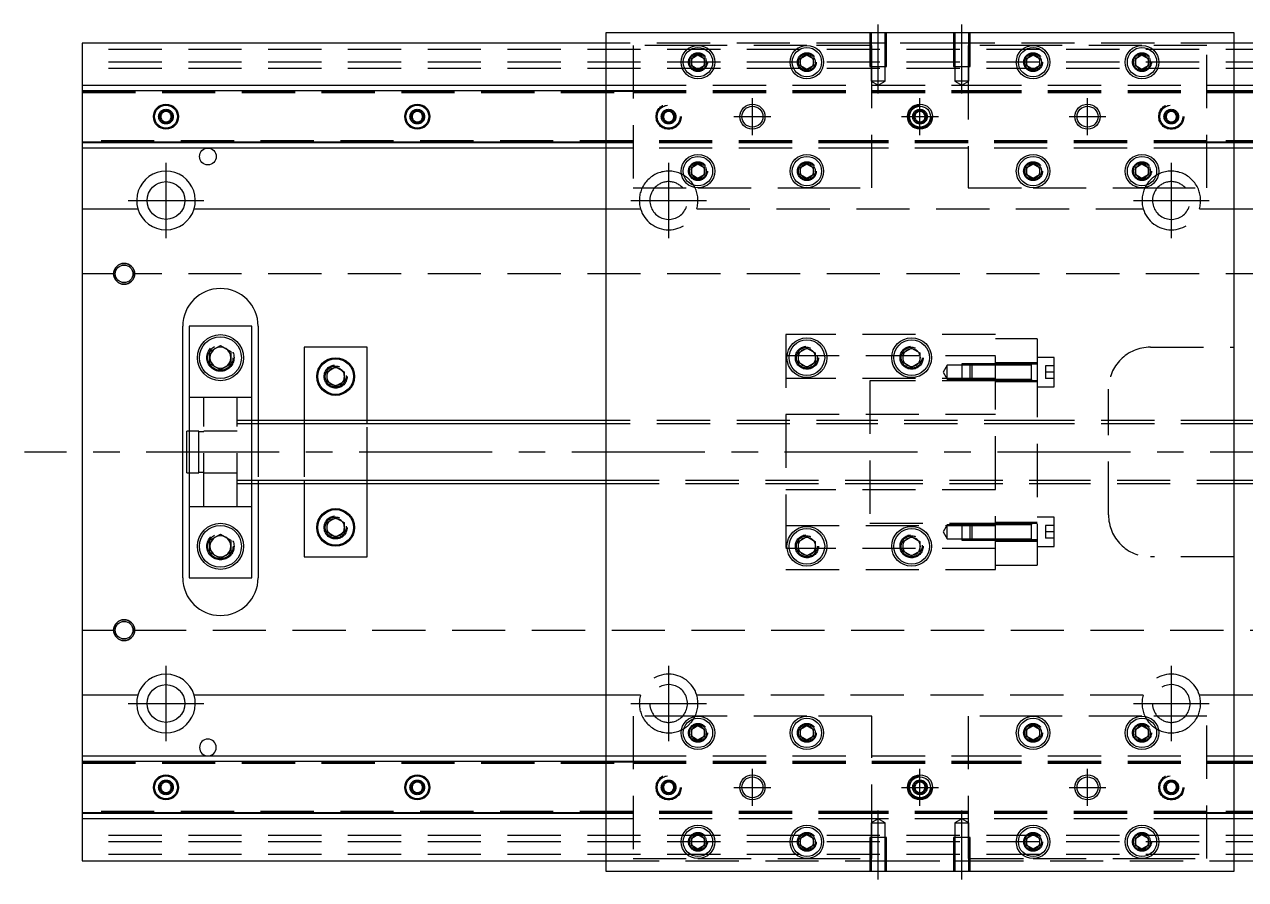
# Model space of a CAD drawing. Extents: x -14 to 651, y -281 to 102.
# Drawn here: x -13.8 to 277.7, y -102 to 102 of the extents above; entities that cross this region are included whole.
import ezdxf

# ---------------------------------------------------------------- set-up
doc = ezdxf.new("R2010")
doc.units = 0
doc.linetypes.add('CENTER', pattern=[50.8, 31.75, -6.35, 6.35, -6.35])
doc.linetypes.add('DASHED', pattern=[19.05, 12.7, -6.35])
doc.layers.get('0').update_dxf_attribs({"linetype": 'CONTINUOUS'})
doc.layers.add('CENTER', color=1, linetype='CENTER')

msp = doc.modelspace()

# ---------------------------------------------------------------- linework, layer by layer
at = {"color": 7, "linetype": 'CONTINUOUS'}
for p, q in [((275, 100), (125, 100)), ((125, 100), (125, -100)), ((275, -100), (275, 100)), ((125, 97.5), (0, 97.5)), ((0, 97.5), (0, 87.5)), ((400, 97.5), (275, 97.5)), ((145.5, 93.866026), (147, 94.73205)), ((145.5, 92.133974), (145.5, 93.866026)), ((147, 94.73205), (148.5, 93.866026)), ((148.5, 93.866026), (148.5, 92.133974)), ((171.5, 93.866026), (173, 94.73205)), ((171.5, 92.133974), (171.5, 93.866026)), ((173, 94.73205), (174.5, 93.866026)), ((174.5, 93.866026), (174.5, 92.133974)), ((225.5, 93.866026), (227, 94.73205)), ((225.5, 92.133974), (225.5, 93.866026)), ((227, 94.73205), (228.5, 93.866026)), ((228.5, 93.866026), (228.5, 92.133974)), ((251.5, 93.866026), (253, 94.73205)), ((251.5, 92.133974), (251.5, 93.866026)), ((253, 94.73205), (254.5, 93.866026)), ((254.5, 93.866026), (254.5, 92.133974)), ((147, 91.26795), (145.5, 92.133974)), ((148.5, 92.133974), (147, 91.26795)), ((173, 91.26795), (171.5, 92.133974)), ((174.5, 92.133974), (173, 91.26795)), ((227, 91.26795), (225.5, 92.133974)), ((228.5, 92.133974), (227, 91.26795)), ((253, 91.26795), (251.5, 92.133974)), ((254.5, 92.133974), (253, 91.26795)), ((0, 87.5), (125, 87.5)), ((0, 87.5), (0, 86.247728)), ((275, 87.5), (400, 87.5)), ((0, 86.247728), (0, 73.752272)), ((0, 86.247728), (125, 86.247728)), ((275, 86.247728), (400, 86.247728)), ((18.75, 80.721688), (20, 81.443376)), ((18.75, 79.278312), (18.75, 80.721688)), ((20, 78.556624), (18.75, 79.278312)), ((20, 81.443376), (21.25, 80.721688)), ((21.25, 79.278312), (20, 78.556624)), ((21.25, 80.721688), (21.25, 79.278312)), ((78.75, 80.721688), (80, 81.443376)), ((78.75, 79.278312), (78.75, 80.721688)), ((80, 78.556624), (78.75, 79.278312)), ((80, 81.443376), (81.25, 80.721688)), ((81.25, 79.278312), (80, 78.556624)), ((81.25, 80.721688), (81.25, 79.278312)), ((125, 73.752272), (0, 73.752272)), ((0, 73.752272), (0, 72.5)), ((400, 73.752272), (275, 73.752272)), ((125, 72.5), (0, 72.5)), ((0, 72.5), (0, 58)), ((400, 72.5), (275, 72.5)), ((145.5, 67.866026), (147, 68.73205)), ((145.5, 66.133974), (145.5, 67.866026)), ((147, 68.73205), (148.5, 67.866026)), ((148.5, 67.866026), (148.5, 66.133974)), ((171.5, 67.866026), (173, 68.73205)), ((171.5, 66.133974), (171.5, 67.866026)), ((173, 68.73205), (174.5, 67.866026)), ((174.5, 67.866026), (174.5, 66.133974)), ((225.5, 67.866026), (227, 68.73205)), ((225.5, 66.133974), (225.5, 67.866026)), ((227, 68.73205), (228.5, 67.866026)), ((228.5, 67.866026), (228.5, 66.133974)), ((251.5, 67.866026), (253, 68.73205)), ((251.5, 66.133974), (251.5, 67.866026)), ((253, 68.73205), (254.5, 67.866026)), ((254.5, 67.866026), (254.5, 66.133974)), ((147, 65.26795), (145.5, 66.133974)), ((148.5, 66.133974), (147, 65.26795)), ((173, 65.26795), (171.5, 66.133974)), ((174.5, 66.133974), (173, 65.26795)), ((227, 65.26795), (225.5, 66.133974)), ((228.5, 66.133974), (227, 65.26795)), ((253, 65.26795), (251.5, 66.133974)), ((254.5, 66.133974), (253, 65.26795)), ((0, 58), (13.291796, 58)), ((0, 58), (0, -58)), ((26.708204, 58), (125, 58)), ((275, 58), (373.291796, 58)), ((24, -30), (24, 30)), ((25.5, 30), (25.5, -30)), ((40.5, 30), (25.5, 30)), ((40.5, -30), (40.5, 30)), ((42, 30), (42, 7.5)), ((30.5, 23.943376), (33, 25.386752)), ((30.5, 21.056624), (30.5, 23.943376)), ((33, 25.386752), (35.5, 23.943376)), ((35.5, 23.943376), (35.5, 21.056624)), ((68, 25), (53, 25)), ((53, 25), (53, 7.5)), ((68, 7.5), (68, 25)), ((171, 23.6547), (173, 24.809402)), ((171, 21.3453), (171, 23.6547)), ((173, 24.809402), (175, 23.6547)), ((175, 23.6547), (175, 21.3453)), ((196, 23.6547), (198, 24.809402)), ((196, 21.3453), (196, 23.6547)), ((198, 24.809402), (200, 23.6547)), ((200, 23.6547), (200, 21.3453)), ((33, 19.613248), (30.5, 21.056624)), ((35.5, 21.056624), (33, 19.613248)), ((173, 20.190598), (171, 21.3453)), ((175, 21.3453), (173, 20.190598)), ((198, 20.190598), (196, 21.3453)), ((200, 21.3453), (198, 20.190598)), ((226.6, 20.702558), (226.6, 21.052564)), ((58.5, 19.1547), (60.5, 20.309402)), ((58.5, 16.8453), (58.5, 19.1547)), ((60.5, 20.309402), (62.5, 19.1547)), ((62.5, 19.1547), (62.5, 16.8453)), ((60.5, 15.690598), (58.5, 16.8453)), ((62.5, 16.8453), (60.5, 15.690598)), ((226.6, 17.052554), (226.6, 17.402558)), ((125, 7.5), (40.5, 7.5)), ((350, 7.5), (275, 7.5)), ((25, -5), (25, 5)), ((25.5, 5), (25, 5)), ((25, -5), (25.5, -5)), ((40.5, -7.5), (125, -7.5)), ((42, -7.5), (42, -30)), ((53, -7.5), (53, -25)), ((68, -25), (68, -7.5)), ((275, -7.5), (350, -7.5)), ((58.5, -16.8453), (60.5, -15.690598)), ((58.5, -19.1547), (58.5, -16.8453)), ((60.5, -15.690598), (62.5, -16.8453)), ((62.5, -16.8453), (62.5, -19.1547)), ((226.6, -21.052564), (226.6, -17.052554)), ((30.5, -21.056624), (33, -19.613248)), ((33, -19.613248), (35.5, -21.056624)), ((60.5, -20.309402), (58.5, -19.1547)), ((62.5, -19.1547), (60.5, -20.309402)), ((171, -21.3453), (173, -20.190598)), ((173, -20.190598), (175, -21.3453)), ((196, -21.3453), (198, -20.190598)), ((198, -20.190598), (200, -21.3453)), ((30.5, -23.943376), (30.5, -21.056624)), ((35.5, -21.056624), (35.5, -23.943376)), ((171, -23.6547), (171, -21.3453)), ((175, -21.3453), (175, -23.6547)), ((196, -23.6547), (196, -21.3453)), ((200, -21.3453), (200, -23.6547)), ((226.6, -21.052564), (226.6, -21.051878)), ((33, -25.386752), (30.5, -23.943376)), ((35.5, -23.943376), (33, -25.386752)), ((53, -25), (68, -25)), ((173, -24.809402), (171, -23.6547)), ((175, -23.6547), (173, -24.809402)), ((198, -24.809402), (196, -23.6547)), ((200, -23.6547), (198, -24.809402)), ((25.5, -30), (40.5, -30)), ((0, -58), (0, -72.5)), ((13.291796, -58), (0, -58)), ((125, -58), (26.708204, -58)), ((373.291796, -58), (275, -58)), ((145.5, -66.133974), (147, -65.26795)), ((145.5, -67.866026), (145.5, -66.133974)), ((147, -65.26795), (148.5, -66.133974)), ((148.5, -66.133974), (148.5, -67.866026)), ((171.5, -66.133974), (173, -65.26795)), ((171.5, -67.866026), (171.5, -66.133974)), ((173, -65.26795), (174.5, -66.133974)), ((174.5, -66.133974), (174.5, -67.866026)), ((225.5, -66.133974), (227, -65.26795)), ((225.5, -67.866026), (225.5, -66.133974)), ((227, -65.26795), (228.5, -66.133974)), ((228.5, -66.133974), (228.5, -67.866026)), ((251.5, -66.133974), (253, -65.26795)), ((251.5, -67.866026), (251.5, -66.133974)), ((253, -65.26795), (254.5, -66.133974)), ((254.5, -66.133974), (254.5, -67.866026)), ((147, -68.73205), (145.5, -67.866026)), ((148.5, -67.866026), (147, -68.73205)), ((173, -68.73205), (171.5, -67.866026)), ((174.5, -67.866026), (173, -68.73205)), ((227, -68.73205), (225.5, -67.866026)), ((228.5, -67.866026), (227, -68.73205)), ((253, -68.73205), (251.5, -67.866026)), ((254.5, -67.866026), (253, -68.73205)), ((0, -72.5), (125, -72.5)), ((0, -72.5), (0, -73.752272)), ((275, -72.5), (400, -72.5)), ((0, -73.752272), (125, -73.752272)), ((0, -73.752272), (0, -86.247728)), ((275, -73.752272), (400, -73.752272)), ((18.75, -79.278312), (20, -78.556624)), ((20, -78.556624), (21.25, -79.278312)), ((78.75, -79.278312), (80, -78.556624)), ((80, -78.556624), (81.25, -79.278312)), ((18.75, -80.721688), (18.75, -79.278312)), ((20, -81.443376), (18.75, -80.721688)), ((21.25, -80.721688), (20, -81.443376)), ((21.25, -79.278312), (21.25, -80.721688)), ((78.75, -80.721688), (78.75, -79.278312)), ((80, -81.443376), (78.75, -80.721688)), ((81.25, -80.721688), (80, -81.443376)), ((81.25, -79.278312), (81.25, -80.721688)), ((0, -86.247728), (0, -87.5)), ((125, -86.247728), (0, -86.247728)), ((400, -86.247728), (275, -86.247728)), ((125, -87.5), (0, -87.5)), ((0, -87.5), (0, -97.5)), ((400, -87.5), (275, -87.5)), ((145.5, -92.133974), (147, -91.26795)), ((145.5, -93.866026), (145.5, -92.133974)), ((147, -91.26795), (148.5, -92.133974)), ((148.5, -92.133974), (148.5, -93.866026)), ((171.5, -92.133974), (173, -91.26795)), ((171.5, -93.866026), (171.5, -92.133974)), ((173, -91.26795), (174.5, -92.133974)), ((174.5, -92.133974), (174.5, -93.866026)), ((225.5, -92.133974), (227, -91.26795)), ((225.5, -93.866026), (225.5, -92.133974)), ((227, -91.26795), (228.5, -92.133974)), ((228.5, -92.133974), (228.5, -93.866026)), ((251.5, -92.133974), (253, -91.26795)), ((251.5, -93.866026), (251.5, -92.133974)), ((253, -91.26795), (254.5, -92.133974)), ((254.5, -92.133974), (254.5, -93.866026)), ((147, -94.73205), (145.5, -93.866026)), ((148.5, -93.866026), (147, -94.73205)), ((173, -94.73205), (171.5, -93.866026)), ((174.5, -93.866026), (173, -94.73205)), ((227, -94.73205), (225.5, -93.866026)), ((228.5, -93.866026), (227, -94.73205)), ((253, -94.73205), (251.5, -93.866026)), ((254.5, -93.866026), (253, -94.73205)), ((0, -97.5), (125, -97.5)), ((275, -97.5), (400, -97.5)), ((125, -100), (275, -100))]:
    msp.add_line(p, q, dxfattribs=at)
at = {"color": 3, "linetype": 'DASHED'}
for p, q in [((188.000006, 100), (188.000006, 92)), ((188.35, 100), (188.35, 92)), ((191.65, 92), (191.65, 100)), ((191.999994, 92), (191.999994, 100)), ((208.000006, 100), (208.000006, 92)), ((208.35, 100), (208.35, 92)), ((211.65, 92), (211.65, 100)), ((211.999994, 92), (211.999994, 100)), ((188.000006, 97.5), (125, 97.5)), ((131.5, 97), (131.5, 63)), ((147, 97), (131.5, 97)), ((173, 97), (147, 97)), ((188.000006, 97), (173, 97)), ((191.999994, 97.5), (188.000006, 97.5)), ((188.5, 97), (188.000006, 97)), ((188.5, 92), (188.5, 97)), ((208.000006, 97.5), (191.999994, 97.5)), ((211.999994, 97.5), (208.000006, 97.5)), ((211.5, 97), (211.5, 92)), ((211.999994, 97), (211.5, 97)), ((275, 97.5), (211.999994, 97.5)), ((227, 97), (211.999994, 97)), ((253, 97), (227, 97)), ((268.5, 97), (253, 97)), ((268.5, 63), (268.5, 97)), ((400, 96), (0, 96)), ((148.973226, 93.326156), (149, 93)), ((174.973226, 93.326156), (175, 93)), ((225, 93), (225.023172, 93.30356)), ((251, 93), (251.030168, 93.346066)), ((400, 93), (0, 93)), ((400, 91.5), (0, 91.5)), ((188.000006, 92), (191.999994, 92)), ((188.35, 92), (188.35, 88.5)), ((188.5, 63), (188.5, 92)), ((191.65, 88.5), (191.65, 92)), ((208.000006, 92), (211.999994, 92)), ((208.35, 92), (208.35, 88.5)), ((211.5, 92), (211.5, 63)), ((211.65, 88.5), (211.65, 92)), ((125, 87.5), (131.5, 87.5)), ((131.5, 87.5), (188.5, 87.5)), ((191.65, 88.5), (188.35, 88.5)), ((188.35, 88.5), (190, 87.547372)), ((188.5, 87.5), (211.5, 87.5)), ((190, 87.547372), (191.65, 88.5)), ((211.65, 88.5), (208.35, 88.5)), ((208.35, 88.5), (210, 87.547372)), ((210, 87.547372), (211.65, 88.5)), ((211.5, 87.5), (268.5, 87.5)), ((268.5, 87.5), (275, 87.5)), ((0, 86.1147), (125, 86.1147)), ((0, 86.1), (131.5, 86.1)), ((0, 85.8), (131.5, 85.8)), ((125, 86.247728), (131.5, 86.247728)), ((125, 86.1147), (131.5, 86.1147)), ((131.5, 86.247728), (188.5, 86.247728)), ((131.5, 86.1147), (188.5, 86.1147)), ((131.5, 86.1), (188.5, 86.1)), ((131.5, 86.1), (188.5, 86.1)), ((131.5, 85.8), (188.5, 85.8)), ((131.5, 85.8), (188.5, 85.8)), ((188.5, 86.247728), (211.5, 86.247728)), ((188.5, 86.1147), (211.5, 86.1147)), ((188.5, 86.1), (211.5, 86.1)), ((188.5, 85.8), (211.5, 85.8)), ((211.5, 86.247728), (268.5, 86.247728)), ((211.5, 86.1147), (268.5, 86.1147)), ((211.5, 86.1), (268.5, 86.1)), ((211.5, 86.1), (268.5, 86.1)), ((211.5, 85.8), (268.5, 85.8)), ((211.5, 85.8), (268.5, 85.8)), ((268.5, 86.247728), (275, 86.247728)), ((268.5, 86.1147), (275, 86.1147)), ((268.5, 86.1), (400, 86.1)), ((268.5, 85.8), (400, 85.8)), ((275, 86.1147), (400, 86.1147)), ((21.477374, 80.25955), (21.5, 80)), ((78.5, 80), (78.516134, 80.21941)), ((138.75, 80.721688), (140, 81.443376)), ((138.75, 79.278312), (138.75, 80.721688)), ((140, 78.556624), (138.75, 79.278312)), ((140, 81.443376), (141.25, 80.721688)), ((141.25, 79.278312), (140, 78.556624)), ((141.25, 80.721688), (141.25, 79.278312)), ((141.477374, 80.25955), (141.5, 80)), ((198.75, 80.721688), (200, 81.443376)), ((198.75, 79.278312), (198.75, 80.721688)), ((200, 78.556624), (198.75, 79.278312)), ((200, 81.443376), (201.25, 80.721688)), ((201.25, 79.278312), (200, 78.556624)), ((201.25, 80.721688), (201.25, 79.278312)), ((201.477374, 80.25955), (201.5, 80)), ((258.75, 80.721688), (260, 81.443376)), ((258.75, 79.278312), (258.75, 80.721688)), ((260, 78.556624), (258.75, 79.278312)), ((260, 81.443376), (261.25, 80.721688)), ((261.25, 79.278312), (260, 78.556624)), ((261.25, 80.721688), (261.25, 79.278312)), ((261.477374, 80.25955), (261.5, 80)), ((131.5, 74.2), (0, 74.2)), ((131.5, 73.9), (0, 73.9)), ((125, 73.8853), (0, 73.8853)), ((131.5, 73.8853), (125, 73.8853)), ((131.5, 73.752272), (125, 73.752272)), ((188.5, 74.2), (131.5, 74.2)), ((188.5, 73.9), (131.5, 73.9)), ((188.5, 73.8853), (131.5, 73.8853)), ((188.5, 73.752272), (131.5, 73.752272)), ((211.5, 74.2), (188.5, 74.2)), ((211.5, 73.9), (188.5, 73.9)), ((211.5, 73.8853), (188.5, 73.8853)), ((211.5, 73.752272), (188.5, 73.752272)), ((268.5, 74.2), (211.5, 74.2)), ((268.5, 73.9), (211.5, 73.9)), ((268.5, 73.8853), (211.5, 73.8853)), ((268.5, 73.752272), (211.5, 73.752272)), ((400, 74.2), (268.5, 74.2)), ((400, 73.9), (268.5, 73.9)), ((275, 73.8853), (268.5, 73.8853)), ((275, 73.752272), (268.5, 73.752272)), ((400, 73.8853), (275, 73.8853)), ((131.5, 72.5), (125, 72.5)), ((188.5, 72.5), (131.5, 72.5)), ((211.5, 72.5), (188.5, 72.5)), ((268.5, 72.5), (211.5, 72.5)), ((275, 72.5), (268.5, 72.5)), ((148.973226, 67.326156), (149, 67)), ((174.973226, 67.326156), (175, 67)), ((228.973226, 67.326156), (229, 67)), ((254.973226, 67.326156), (255, 67)), ((131.5, 63), (147, 63)), ((147, 63), (173, 63)), ((173, 63), (188.5, 63)), ((211.5, 63), (227, 63)), ((227, 63), (253, 63)), ((253, 63), (268.5, 63)), ((125, 58), (133.291796, 58)), ((146.708204, 58), (253.291796, 58)), ((266.708204, 58), (275, 58)), ((7.9, 42.5), (0, 42.5)), ((400, 42.5), (12.1, 42.5)), ((168, 28), (168, -28)), ((218, 28), (168, 28)), ((218, -28), (218, 28)), ((228, 27), (218, 27)), ((228, 27), (228, 20.976176)), ((255, 25), (275, 25)), ((30, 22.5), (30.020026, 22.846056)), ((168, 23), (218, 23)), ((175.483582, 22.786038), (175.5, 22.5)), ((195.5, 22.5), (195.52689, 22.865682)), ((206.5, 20.702558), (205.547372, 19.052558)), ((206.5, 17.402558), (206.5, 20.702558)), ((210, 20.702558), (206.5, 20.702558)), ((210, 21.052554), (210, 17.052564)), ((212.35, 21.052554), (210, 21.052554)), ((212, 20.702558), (210, 20.702558)), ((212.35, 21.052558), (212, 20.702558)), ((212, 17.402558), (212, 20.702558)), ((218, 20.702558), (212, 20.702558)), ((218, 20.702558), (212, 20.702558)), ((212.35, 21.052558), (212.35, 17.052558)), ((218, 21.052556), (212.35, 21.052558)), ((218, 21.052554), (212.35, 21.052554)), ((228, 21.302558), (218, 21.302558)), ((226.605, 21.052558), (218, 21.052556)), ((228, 20.976176), (218, 20.976176)), ((226.6, 20.702558), (218, 20.702558)), ((228, 21.052558), (226.595, 21.052558)), ((226.6, 17.052554), (226.6, 21.052564)), ((226.6, 20.836098), (226.6, 21.052558)), ((226.6, 21.052558), (226.6, 20.835892)), ((226.6, 17.26902), (226.6, 20.836098)), ((226.6, 17.402558), (226.6, 20.702558)), ((232, 22.552558), (228, 22.552558)), ((228, 20.976176), (228, -20.976176)), ((230, 20.552558), (230, 19.052558)), ((232, 20.552558), (230, 20.552558)), ((232, 15.552558), (232, 22.552558)), ((62.983582, 18.286038), (63, 18)), ((218, 17.5), (168, 17.5)), ((205.547372, 19.052558), (206.5, 17.402558)), ((230, 19.052558), (230, 17.552558)), ((232, 19.052558), (230, 19.052558)), ((232, 17.552558), (230, 17.552558)), ((188, 17), (188, -17)), ((218, 17), (188, 17)), ((206.5, 17.402558), (210, 17.402558)), ((210, 17.402558), (212, 17.402558)), ((210, 17.052564), (212.35, 17.052564)), ((212, 17.402558), (218, 17.402558)), ((212, 17.402558), (212.35, 17.052558)), ((212, 17.402558), (218, 17.402558)), ((212.35, 17.052564), (218, 17.052564)), ((212.35, 17.052558), (218, 17.052562)), ((218, 17.402558), (226.6, 17.402558)), ((218, 17.052562), (226.605, 17.052558)), ((218, 16.802558), (228, 16.802558)), ((226.595, 17.052558), (228, 17.052558)), ((226.6, 17.269268), (226.6, 17.052558)), ((226.6, 17.052558), (226.6, 17.26902)), ((228, 15.552558), (232, 15.552558)), ((245, -15), (245, 15)), ((29, 13), (25.5, 13)), ((29, -13), (29, 13)), ((37, 13), (29, 13)), ((37, -13), (37, 13)), ((40.5, 13), (37, 13)), ((168, 9), (218, 9)), ((40.5, 7.5), (37, 7.5)), ((40.5, 6.75), (37, 6.75)), ((42, 7.5), (42, 6.75)), ((42, 6.75), (42, -6.75)), ((53, 7.5), (53, 6.75)), ((53, 6.75), (53, -6.75)), ((68, 6.75), (68, 7.5)), ((68, -6.75), (68, 6.75)), ((188, 7.5), (125, 7.5)), ((188, 6.75), (125, 6.75)), ((228, 7.5), (188, 7.5)), ((228, 6.75), (188, 6.75)), ((275, 7.5), (228, 7.5)), ((275, 6.75), (228, 6.75)), ((27.85, 5), (25.5, 5)), ((27.85, -5), (27.85, 5)), ((29, 4.8), (27.85, 4.8)), ((37, 5), (29, 5)), ((25.5, -5), (27.85, -5)), ((27.85, -4.8), (29, -4.8)), ((29, -5), (37, -5)), ((37, -6.75), (40.5, -6.75)), ((37, -7.5), (40.5, -7.5)), ((42, -6.75), (42, -7.5)), ((53, -6.75), (53, -7.5)), ((68, -7.5), (68, -6.75)), ((125, -6.75), (188, -6.75)), ((125, -7.5), (188, -7.5)), ((188, -6.75), (228, -6.75)), ((188, -7.5), (228, -7.5)), ((228, -6.75), (275, -6.75)), ((228, -7.5), (275, -7.5)), ((218, -9), (168, -9)), ((25.5, -13), (29, -13)), ((29, -13), (37, -13)), ((37, -13), (40.5, -13)), ((188, -17), (218, -17)), ((206.5, -17.402558), (205.547372, -19.052558)), ((206.5, -20.702558), (206.5, -17.402558)), ((210, -17.402558), (206.5, -17.402558)), ((210, -17.052564), (210, -21.052554)), ((212.35, -17.052564), (210, -17.052564)), ((212, -17.402558), (210, -17.402558)), ((212.35, -17.052558), (212, -17.402558)), ((212, -20.702558), (212, -17.402558)), ((218, -17.402558), (212, -17.402558)), ((218, -17.402558), (212, -17.402558)), ((212.35, -17.052558), (212.35, -21.052558)), ((218, -17.052562), (212.35, -17.052558)), ((218, -17.052564), (212.35, -17.052564)), ((228, -16.802558), (218, -16.802558)), ((226.605, -17.052558), (218, -17.052562)), ((226.6, -17.402558), (218, -17.402558)), ((228, -17.052558), (226.595, -17.052558)), ((226.6, -21.051878), (226.6, -17.052554)), ((226.6, -17.26902), (226.6, -17.052558)), ((226.6, -17.052558), (226.6, -17.269226)), ((226.6, -20.836098), (226.6, -17.26902)), ((232, -15.552558), (228, -15.552558)), ((232, -22.552558), (232, -15.552558)), ((62.983582, -17.713962), (63, -18)), ((168, -17.5), (218, -17.5)), ((205.547372, -19.052558), (206.5, -20.702558)), ((230, -17.552558), (230, -19.052558)), ((232, -17.552558), (230, -17.552558)), ((232, -19.052558), (230, -19.052558)), ((230, -19.052558), (230, -20.552558)), ((30, -22.5), (30.020026, -22.153944)), ((218, -23), (168, -23)), ((170.5, -22.5), (170.534018, -22.088984)), ((200.483582, -22.213962), (200.5, -22.5)), ((206.5, -20.702558), (210, -20.702558)), ((210, -20.702558), (212, -20.702558)), ((210, -21.052554), (212.35, -21.052554)), ((212, -20.702558), (218, -20.702558)), ((212, -20.702558), (212.35, -21.052558)), ((212, -20.702558), (218, -20.702558)), ((212.35, -21.052554), (218, -21.052554)), ((212.35, -21.052558), (218, -21.052556)), ((218, -20.702558), (226.6, -20.702558)), ((228, -20.976176), (218, -20.976176)), ((228, -20.976176), (218, -20.976176)), ((218, -21.052556), (226.605, -21.052558)), ((218, -21.302558), (228, -21.302558)), ((226.595, -21.052558), (228, -21.052558)), ((226.6, -20.83585), (226.6, -21.052558)), ((226.6, -21.052558), (226.6, -20.836098)), ((228, -20.976176), (228, -27)), ((228, -22.552558), (232, -22.552558)), ((232, -20.552558), (230, -20.552558)), ((275, -25), (255, -25)), ((168, -28), (218, -28)), ((218, -27), (228, -27)), ((0, -42.5), (7.9, -42.5)), ((12.1, -42.5), (400, -42.5)), ((133.291796, -58), (125, -58)), ((253.291796, -58), (146.708204, -58)), ((275, -58), (266.708204, -58)), ((131.5, -63), (131.5, -97)), ((147, -63), (131.5, -63)), ((173, -63), (147, -63)), ((188.5, -63), (173, -63)), ((188.5, -92), (188.5, -63)), ((227, -63), (211.5, -63)), ((211.5, -63), (211.5, -92)), ((253, -63), (227, -63)), ((268.5, -63), (253, -63)), ((268.5, -97), (268.5, -63)), ((148.973226, -66.673844), (149, -67)), ((171, -67), (171.023172, -66.69644)), ((225, -67), (225.023172, -66.69644)), ((251, -67), (251.030168, -66.653934)), ((125, -72.5), (131.5, -72.5)), ((131.5, -72.5), (188.5, -72.5)), ((188.5, -72.5), (211.5, -72.5)), ((211.5, -72.5), (268.5, -72.5)), ((268.5, -72.5), (275, -72.5)), ((0, -73.8853), (125, -73.8853)), ((0, -73.9), (131.5, -73.9)), ((0, -74.2), (131.5, -74.2)), ((125, -73.752272), (131.5, -73.752272)), ((125, -73.8853), (131.5, -73.8853)), ((131.5, -73.752272), (188.5, -73.752272)), ((131.5, -73.8853), (188.5, -73.8853)), ((131.5, -73.9), (188.5, -73.9)), ((131.5, -74.2), (188.5, -74.2)), ((188.5, -73.752272), (211.5, -73.752272)), ((188.5, -73.8853), (211.5, -73.8853)), ((188.5, -73.9), (211.5, -73.9)), ((188.5, -74.2), (211.5, -74.2)), ((211.5, -73.752272), (268.5, -73.752272)), ((211.5, -73.8853), (268.5, -73.8853)), ((211.5, -73.9), (268.5, -73.9)), ((211.5, -74.2), (268.5, -74.2)), ((268.5, -73.752272), (275, -73.752272)), ((268.5, -73.8853), (275, -73.8853)), ((268.5, -73.9), (400, -73.9)), ((268.5, -74.2), (400, -74.2)), ((275, -73.8853), (400, -73.8853)), ((138.75, -79.278312), (140, -78.556624)), ((140, -78.556624), (141.25, -79.278312)), ((198.75, -79.278312), (200, -78.556624)), ((200, -78.556624), (201.25, -79.278312)), ((258.75, -79.278312), (260, -78.556624)), ((260, -78.556624), (261.25, -79.278312)), ((18.5, -80), (18.516134, -79.78059)), ((81.477374, -79.74045), (81.5, -80)), ((138.75, -80.721688), (138.75, -79.278312)), ((140, -81.443376), (138.75, -80.721688)), ((141.25, -80.721688), (140, -81.443376)), ((141.25, -79.278312), (141.25, -80.721688)), ((141.477374, -79.74045), (141.5, -80)), ((198.75, -80.721688), (198.75, -79.278312)), ((200, -81.443376), (198.75, -80.721688)), ((201.25, -80.721688), (200, -81.443376)), ((201.25, -79.278312), (201.25, -80.721688)), ((201.477374, -79.74045), (201.5, -80)), ((258.75, -80.721688), (258.75, -79.278312)), ((260, -81.443376), (258.75, -80.721688)), ((261.25, -80.721688), (260, -81.443376)), ((261.25, -79.278312), (261.25, -80.721688)), ((261.477374, -79.74045), (261.5, -80)), ((131.5, -85.8), (0, -85.8)), ((131.5, -86.1), (0, -86.1)), ((125, -86.1147), (0, -86.1147)), ((131.5, -86.1147), (125, -86.1147)), ((131.5, -86.247728), (125, -86.247728)), ((188.5, -85.8), (131.5, -85.8)), ((188.5, -85.8), (131.5, -85.8)), ((188.5, -86.1), (131.5, -86.1)), ((188.5, -86.1), (131.5, -86.1)), ((188.5, -86.1147), (131.5, -86.1147)), ((188.5, -86.247728), (131.5, -86.247728)), ((211.5, -85.8), (188.5, -85.8)), ((211.5, -86.1), (188.5, -86.1)), ((211.5, -86.1147), (188.5, -86.1147)), ((211.5, -86.247728), (188.5, -86.247728)), ((268.5, -85.8), (211.5, -85.8)), ((268.5, -85.8), (211.5, -85.8)), ((268.5, -86.1), (211.5, -86.1)), ((268.5, -86.1), (211.5, -86.1)), ((268.5, -86.1147), (211.5, -86.1147)), ((268.5, -86.247728), (211.5, -86.247728)), ((400, -85.8), (268.5, -85.8)), ((400, -86.1), (268.5, -86.1)), ((275, -86.1147), (268.5, -86.1147)), ((275, -86.247728), (268.5, -86.247728)), ((400, -86.1147), (275, -86.1147)), ((131.5, -87.5), (125, -87.5)), ((188.5, -87.5), (131.5, -87.5)), ((190, -87.547372), (188.35, -88.5)), ((188.35, -88.5), (190, -88.5)), ((188.35, -88.5), (188.35, -92)), ((211.5, -87.5), (188.5, -87.5)), ((191.65, -88.5), (190, -87.547372)), ((190, -88.5), (191.65, -88.5)), ((191.65, -92), (191.65, -88.5)), ((210, -87.547372), (208.35, -88.5)), ((208.35, -88.5), (210, -88.5)), ((208.35, -88.5), (208.35, -92)), ((211.65, -88.5), (210, -87.547372)), ((210, -88.5), (211.65, -88.5)), ((268.5, -87.5), (211.5, -87.5)), ((211.65, -92), (211.65, -88.5)), ((275, -87.5), (268.5, -87.5)), ((400, -91.5), (0, -91.5)), ((400, -93), (0, -93)), ((145, -93), (145.030168, -92.653934)), ((174.973226, -92.673844), (175, -93)), ((191.999994, -92), (188.000006, -92)), ((188.000006, -92), (188.000006, -100)), ((188.35, -92), (188.35, -100)), ((188.5, -97), (188.5, -92)), ((191.65, -100), (191.65, -92)), ((191.999994, -100), (191.999994, -92)), ((211.999994, -92), (208.000006, -92)), ((208.000006, -92), (208.000006, -100)), ((208.35, -92), (208.35, -100)), ((211.5, -92), (211.5, -97)), ((211.65, -100), (211.65, -92)), ((211.999994, -100), (211.999994, -92)), ((228.973226, -92.673844), (229, -93)), ((254.973226, -92.673844), (255, -93)), ((400, -96), (0, -96)), ((125, -97.5), (188.000006, -97.5)), ((131.5, -97), (147, -97)), ((147, -97), (173, -97)), ((173, -97), (188.000006, -97)), ((188.000006, -97), (188.5, -97)), ((188.000006, -97.5), (191.999994, -97.5)), ((191.999994, -97.5), (208.000006, -97.5)), ((208.000006, -97.5), (211.999994, -97.5)), ((211.5, -97), (211.999994, -97)), ((211.999994, -97), (227, -97)), ((211.999994, -97.5), (275, -97.5)), ((227, -97), (253, -97)), ((253, -97), (268.5, -97))]:
    msp.add_line(p, q, dxfattribs=at)
at = {"color": 3, "linetype": 'CONTINUOUS'}
for p, q in [((125, 6.75), (40.5, 6.75)), ((350, 6.75), (275, 6.75)), ((40.5, -6.75), (125, -6.75)), ((275, -6.75), (350, -6.75))]:
    msp.add_line(p, q, dxfattribs=at)
at = {"color": 7, "linetype": 'CONTINUOUS'}
for centre, radius in [((147, 93), 4), ((147, 93), 3.5), ((173, 93), 4), ((173, 93), 3.5), ((227, 93), 4), ((227, 93), 3.5), ((253, 93), 4), ((253, 93), 3.5), ((20, 80), 3), ((20, 80), 2.75), ((80, 80), 3), ((80, 80), 2.75), ((160, 80), 2.5), ((200, 80), 3), ((200, 80), 2.5), ((240, 80), 2.5), ((30, 70.5), 2), ((147, 67), 4), ((147, 67), 3.5), ((173, 67), 4), ((173, 67), 3.5), ((227, 67), 4), ((227, 67), 3.5), ((253, 67), 4), ((253, 67), 3.5), ((20, 60), 4.5), ((10, 42.5), 2.1), ((33, 22.5), 5.5), ((33, 22.5), 5), ((173, 22.5), 4.75), ((173, 22.5), 4.25), ((198, 22.5), 4.75), ((198, 22.5), 4.25), ((60.5, 18), 4.5), ((60.5, 18), 4.25), ((60.5, -18), 4.5), ((60.5, -18), 4.25), ((33, -22.5), 5.5), ((33, -22.5), 5), ((173, -22.5), 4.75), ((173, -22.5), 4.25), ((198, -22.5), 4.75), ((198, -22.5), 4.25), ((10, -42.5), 2.5), ((10, -42.5), 2.1), ((20, -60), 4.5), ((147, -67), 4), ((147, -67), 3.5), ((173, -67), 4), ((173, -67), 3.5), ((227, -67), 4), ((227, -67), 3.5), ((253, -67), 4), ((253, -67), 3.5), ((20, -80), 3), ((20, -80), 2.75), ((80, -80), 3), ((80, -80), 2.75), ((160, -80), 2.5), ((200, -80), 3), ((200, -80), 2.5), ((240, -80), 2.5), ((147, -93), 4), ((147, -93), 3.5), ((173, -93), 4), ((173, -93), 3.5), ((227, -93), 4), ((227, -93), 3.5), ((253, -93), 4), ((253, -93), 3.5)]:
    msp.add_circle(centre, radius, dxfattribs=at)
at = {"color": 3, "linetype": 'DASHED'}
for centre, radius in [((147, 93), 2.25), ((147, 93), 2), ((173, 93), 2.25), ((173, 93), 2), ((227, 93), 2.25), ((227, 93), 2), ((253, 93), 2.25), ((253, 93), 2), ((20, 80), 1.75), ((80, 80), 1.75), ((140, 80), 3), ((140, 80), 2.75), ((140, 80), 1.75), ((200, 80), 2.75), ((200, 80), 1.75), ((260, 80), 3), ((260, 80), 2.75), ((260, 80), 1.75), ((20, 80), 1.5), ((80, 80), 1.5), ((140, 80), 1.5), ((200, 80), 1.5), ((260, 80), 1.5), ((147, 67), 2.25), ((147, 67), 2), ((173, 67), 2.25), ((173, 67), 2), ((227, 67), 2.25), ((227, 67), 2), ((253, 67), 2.25), ((253, 67), 2), ((33, 22.5), 3.25), ((33, 22.5), 3), ((173, 22.5), 2.75), ((173, 22.5), 2.5), ((198, 22.5), 2.75), ((198, 22.5), 2.5), ((60.5, 18), 2.75), ((60.5, 18), 2.5), ((60.5, -18), 2.75), ((60.5, -18), 2.5), ((33, -22.5), 3.25), ((33, -22.5), 3), ((173, -22.5), 2.75), ((173, -22.5), 2.5), ((198, -22.5), 2.75), ((198, -22.5), 2.5), ((147, -67), 2.25), ((147, -67), 2), ((173, -67), 2.25), ((173, -67), 2), ((227, -67), 2.25), ((227, -67), 2), ((253, -67), 2.25), ((253, -67), 2), ((20, -80), 1.75), ((20, -80), 1.5), ((80, -80), 1.75), ((80, -80), 1.5), ((140, -80), 3), ((140, -80), 2.75), ((140, -80), 1.75), ((140, -80), 1.5), ((200, -80), 2.75), ((200, -80), 1.75), ((200, -80), 1.5), ((260, -80), 3), ((260, -80), 2.75), ((260, -80), 1.75), ((260, -80), 1.5), ((147, -93), 2.25), ((147, -93), 2), ((173, -93), 2.25), ((173, -93), 2), ((227, -93), 2.25), ((227, -93), 2), ((253, -93), 2.25), ((253, -93), 2)]:
    msp.add_circle(centre, radius, dxfattribs=at)
at = {"color": 3, "linetype": 'CONTINUOUS'}
for centre, radius in [((160, 80), 3), ((240, 80), 3), ((10, 42.5), 2.5), ((160, -80), 3), ((240, -80), 3)]:
    msp.add_circle(centre, radius, dxfattribs=at)
at = {"color": 7, "linetype": 'CONTINUOUS'}
for centre, radius, start, end in [((147, 93), 1.65, 155.380023, 180), ((147, 93), 1.65, 144.619977, 155.380023), ((147, 93), 1.65, 95.380023, 144.619977), ((147, 93), 1.65, 84.619977, 95.380023), ((147, 93), 1.65, 35.380023, 84.619977), ((147, 93), 1.65, 24.619977, 35.380023), ((147, 93), 1.65, 335.380023, 24.619977), ((173, 93), 1.65, 155.380023, 180), ((173, 93), 1.65, 144.619977, 155.380023), ((173, 93), 1.65, 95.380023, 144.619977), ((173, 93), 1.65, 84.619977, 95.380023), ((173, 93), 1.65, 35.380023, 84.619977), ((173, 93), 1.65, 24.619977, 35.380023), ((173, 93), 1.65, 335.380023, 24.619977), ((227, 93), 1.65, 155.380023, 180), ((227, 93), 1.65, 144.619977, 155.380023), ((227, 93), 1.65, 95.380023, 144.619977), ((227, 93), 1.65, 84.619977, 95.380023), ((227, 93), 1.65, 35.380023, 84.619977), ((227, 93), 1.65, 24.619977, 35.380023), ((227, 93), 1.65, 335.380023, 24.619977), ((253, 93), 1.65, 155.380023, 180), ((253, 93), 1.65, 144.619977, 155.380023), ((253, 93), 1.65, 95.380023, 144.619977), ((253, 93), 1.65, 84.619977, 95.380023), ((253, 93), 1.65, 35.380023, 84.619977), ((253, 93), 1.65, 24.619977, 35.380023), ((253, 93), 1.65, 335.380023, 24.619977), ((147, 93), 1.65, 180, 204.619977), ((147, 93), 1.65, 204.619977, 215.380023), ((147, 93), 1.65, 215.380023, 264.619977), ((147, 93), 1.65, 264.619977, 275.380023), ((147, 93), 1.65, 275.380023, 324.619977), ((147, 93), 1.65, 324.619977, 335.380023), ((173, 93), 1.65, 180, 204.619977), ((173, 93), 1.65, 204.619977, 215.380023), ((173, 93), 1.65, 215.380023, 264.619977), ((173, 93), 1.65, 264.619977, 275.380023), ((173, 93), 1.65, 275.380023, 324.619977), ((173, 93), 1.65, 324.619977, 335.380023), ((227, 93), 1.65, 180, 204.619977), ((227, 93), 1.65, 204.619977, 215.380023), ((227, 93), 1.65, 215.380023, 264.619977), ((227, 93), 1.65, 264.619977, 275.380023), ((227, 93), 1.65, 275.380023, 324.619977), ((227, 93), 1.65, 324.619977, 335.380023), ((253, 93), 1.65, 180, 204.619977), ((253, 93), 1.65, 204.619977, 215.380023), ((253, 93), 1.65, 215.380023, 264.619977), ((253, 93), 1.65, 264.619977, 275.380023), ((253, 93), 1.65, 275.380023, 324.619977), ((253, 93), 1.65, 324.619977, 335.380023), ((20, 80), 1.25, 120, 180), ((20, 80), 1.25, 180, 240), ((20, 80), 1.25, 60, 120), ((20, 80), 1.25, 240, 300), ((20, 80), 1.25, 0, 60), ((20, 80), 1.25, 300, 0), ((80, 80), 1.25, 120, 180), ((80, 80), 1.25, 180, 240), ((80, 80), 1.25, 60, 120), ((80, 80), 1.25, 240, 300), ((80, 80), 1.25, 0, 60), ((80, 80), 1.25, 300, 0), ((140, 80), 1.25, 300, 180), ((140, 80), 1.25, 180, 240), ((140, 80), 1.25, 240, 300), ((200, 80), 1.25, 300, 180), ((200, 80), 1.25, 180, 240), ((200, 80), 1.25, 240, 300), ((260, 80), 1.25, 300, 180), ((260, 80), 1.25, 180, 240), ((260, 80), 1.25, 240, 300), ((147, 67), 1.65, 155.380023, 180), ((147, 67), 1.65, 144.619977, 155.380023), ((147, 67), 1.65, 95.380023, 144.619977), ((147, 67), 1.65, 84.619977, 95.380023), ((147, 67), 1.65, 35.380023, 84.619977), ((147, 67), 1.65, 24.619977, 35.380023), ((147, 67), 1.65, 335.380023, 24.619977), ((173, 67), 1.65, 155.380023, 180), ((173, 67), 1.65, 144.619977, 155.380023), ((173, 67), 1.65, 95.380023, 144.619977), ((173, 67), 1.65, 84.619977, 95.380023), ((173, 67), 1.65, 35.380023, 84.619977), ((173, 67), 1.65, 24.619977, 35.380023), ((173, 67), 1.65, 335.380023, 24.619977), ((227, 67), 1.65, 155.380023, 180), ((227, 67), 1.65, 144.619977, 155.380023), ((227, 67), 1.65, 95.380023, 144.619977), ((227, 67), 1.65, 84.619977, 95.380023), ((227, 67), 1.65, 35.380023, 84.619977), ((227, 67), 1.65, 24.619977, 35.380023), ((227, 67), 1.65, 335.380023, 24.619977), ((253, 67), 1.65, 155.380023, 180), ((253, 67), 1.65, 144.619977, 155.380023), ((253, 67), 1.65, 95.380023, 144.619977), ((253, 67), 1.65, 84.619977, 95.380023), ((253, 67), 1.65, 35.380023, 84.619977), ((253, 67), 1.65, 24.619977, 35.380023), ((253, 67), 1.65, 335.380023, 24.619977), ((20, 60), 7, 343.39845, 196.60155), ((147, 67), 1.65, 180, 204.619977), ((147, 67), 1.65, 204.619977, 215.380023), ((147, 67), 1.65, 215.380023, 264.619977), ((147, 67), 1.65, 264.619977, 275.380023), ((147, 67), 1.65, 275.380023, 324.619977), ((147, 67), 1.65, 324.619977, 335.380023), ((173, 67), 1.65, 180, 204.619977), ((173, 67), 1.65, 204.619977, 215.380023), ((173, 67), 1.65, 215.380023, 264.619977), ((173, 67), 1.65, 264.619977, 275.380023), ((173, 67), 1.65, 275.380023, 324.619977), ((173, 67), 1.65, 324.619977, 335.380023), ((227, 67), 1.65, 180, 204.619977), ((227, 67), 1.65, 204.619977, 215.380023), ((227, 67), 1.65, 215.380023, 264.619977), ((227, 67), 1.65, 264.619977, 275.380023), ((227, 67), 1.65, 275.380023, 324.619977), ((227, 67), 1.65, 324.619977, 335.380023), ((253, 67), 1.65, 180, 204.619977), ((253, 67), 1.65, 204.619977, 215.380023), ((253, 67), 1.65, 215.380023, 264.619977), ((253, 67), 1.65, 264.619977, 275.380023), ((253, 67), 1.65, 275.380023, 324.619977), ((253, 67), 1.65, 324.619977, 335.380023), ((20, 60), 7, 196.60155, 343.39845), ((33, 30), 9, 90, 180), ((33, 30), 9, 0, 90), ((33, 22.5), 2.5, 120, 180), ((33, 22.5), 2.5, 60, 120), ((33, 22.5), 2.5, 0, 60), ((173, 22.5), 2.1, 137.75279, 162.24721), ((173, 22.5), 2.1, 102.24721, 137.75279), ((173, 22.5), 2.1, 77.75279, 102.24721), ((173, 22.5), 2.1, 42.24721, 77.75279), ((173, 22.5), 2.1, 17.75279, 42.24721), ((198, 22.5), 2.1, 137.75279, 162.24721), ((198, 22.5), 2.1, 102.24721, 137.75279), ((198, 22.5), 2.1, 77.75279, 102.24721), ((198, 22.5), 2.1, 42.24721, 77.75279), ((198, 22.5), 2.1, 17.75279, 42.24721), ((33, 22.5), 2.5, 180, 240), ((33, 22.5), 2.5, 300, 0), ((173, 22.5), 2.1, 162.24721, 180), ((173, 22.5), 2.1, 180, 197.75279), ((173, 22.5), 2.1, 197.75279, 222.24721), ((173, 22.5), 2.1, 222.24721, 257.75279), ((173, 22.5), 2.1, 257.75279, 282.24721), ((173, 22.5), 2.1, 282.24721, 317.75279), ((173, 22.5), 2.1, 317.75279, 342.24721), ((173, 22.5), 2.1, 342.24721, 17.75279), ((198, 22.5), 2.1, 162.24721, 180), ((198, 22.5), 2.1, 180, 197.75279), ((198, 22.5), 2.1, 197.75279, 222.24721), ((198, 22.5), 2.1, 222.24721, 257.75279), ((198, 22.5), 2.1, 257.75279, 282.24721), ((198, 22.5), 2.1, 282.24721, 317.75279), ((198, 22.5), 2.1, 317.75279, 342.24721), ((198, 22.5), 2.1, 342.24721, 17.75279), ((33, 22.5), 2.5, 240, 300), ((60.5, 18), 2.1, 162.24721, 180), ((60.5, 18), 2.1, 180, 197.75279), ((60.5, 18), 2.1, 137.75279, 162.24721), ((60.5, 18), 2.1, 102.24721, 137.75279), ((60.5, 18), 2.1, 77.75279, 102.24721), ((60.5, 18), 2.1, 42.24721, 77.75279), ((60.5, 18), 2.1, 17.75279, 42.24721), ((60.5, 18), 2.1, 342.24721, 17.75279), ((60.5, 18), 2.1, 197.75279, 222.24721), ((60.5, 18), 2.1, 222.24721, 257.75279), ((60.5, 18), 2.1, 257.75279, 282.24721), ((60.5, 18), 2.1, 282.24721, 317.75279), ((60.5, 18), 2.1, 317.75279, 342.24721), ((60.5, -18), 2.1, 162.24721, 180), ((60.5, -18), 2.1, 137.75279, 162.24721), ((60.5, -18), 2.1, 102.24721, 137.75279), ((60.5, -18), 2.1, 77.75279, 102.24721), ((60.5, -18), 2.1, 42.24721, 77.75279), ((60.5, -18), 2.1, 17.75279, 42.24721), ((60.5, -18), 2.1, 342.24721, 17.75279), ((33, -22.5), 2.5, 120, 180), ((33, -22.5), 2.5, 60, 120), ((33, -22.5), 2.5, 0, 60), ((60.5, -18), 2.1, 180, 197.75279), ((60.5, -18), 2.1, 197.75279, 222.24721), ((60.5, -18), 2.1, 222.24721, 257.75279), ((60.5, -18), 2.1, 257.75279, 282.24721), ((60.5, -18), 2.1, 282.24721, 317.75279), ((60.5, -18), 2.1, 317.75279, 342.24721), ((173, -22.5), 2.1, 77.75279, 102.24721), ((198, -22.5), 2.1, 77.75279, 102.24721), ((33, -22.5), 2.5, 180, 240), ((33, -22.5), 2.5, 300, 0), ((173, -22.5), 2.1, 162.24721, 180), ((173, -22.5), 2.1, 180, 197.75279), ((173, -22.5), 2.1, 137.75279, 162.24721), ((173, -22.5), 2.1, 197.75279, 222.24721), ((173, -22.5), 2.1, 102.24721, 137.75279), ((173, -22.5), 2.1, 42.24721, 77.75279), ((173, -22.5), 2.1, 17.75279, 42.24721), ((173, -22.5), 2.1, 317.75279, 342.24721), ((173, -22.5), 2.1, 342.24721, 17.75279), ((198, -22.5), 2.1, 162.24721, 180), ((198, -22.5), 2.1, 180, 197.75279), ((198, -22.5), 2.1, 137.75279, 162.24721), ((198, -22.5), 2.1, 197.75279, 222.24721), ((198, -22.5), 2.1, 102.24721, 137.75279), ((198, -22.5), 2.1, 42.24721, 77.75279), ((198, -22.5), 2.1, 17.75279, 42.24721), ((198, -22.5), 2.1, 317.75279, 342.24721), ((198, -22.5), 2.1, 342.24721, 17.75279), ((33, -22.5), 2.5, 240, 300), ((173, -22.5), 2.1, 222.24721, 257.75279), ((173, -22.5), 2.1, 257.75279, 282.24721), ((173, -22.5), 2.1, 282.24721, 317.75279), ((198, -22.5), 2.1, 222.24721, 257.75279), ((198, -22.5), 2.1, 257.75279, 282.24721), ((198, -22.5), 2.1, 282.24721, 317.75279), ((33, -30), 9, 180, 270), ((33, -30), 9, 270, 0), ((20, -60), 7, 16.60155, 163.39845), ((20, -60), 7, 163.39845, 16.60155), ((147, -67), 1.65, 155.380023, 180), ((147, -67), 1.65, 180, 204.619977), ((147, -67), 1.65, 144.619977, 155.380023), ((147, -67), 1.65, 95.380023, 144.619977), ((147, -67), 1.65, 84.619977, 95.380023), ((147, -67), 1.65, 35.380023, 84.619977), ((147, -67), 1.65, 24.619977, 35.380023), ((147, -67), 1.65, 335.380023, 24.619977), ((173, -67), 1.65, 155.380023, 180), ((173, -67), 1.65, 180, 204.619977), ((173, -67), 1.65, 144.619977, 155.380023), ((173, -67), 1.65, 95.380023, 144.619977), ((173, -67), 1.65, 84.619977, 95.380023), ((173, -67), 1.65, 35.380023, 84.619977), ((173, -67), 1.65, 24.619977, 35.380023), ((173, -67), 1.65, 335.380023, 24.619977), ((227, -67), 1.65, 155.380023, 180), ((227, -67), 1.65, 180, 204.619977), ((227, -67), 1.65, 144.619977, 155.380023), ((227, -67), 1.65, 95.380023, 144.619977), ((227, -67), 1.65, 84.619977, 95.380023), ((227, -67), 1.65, 35.380023, 84.619977), ((227, -67), 1.65, 24.619977, 35.380023), ((227, -67), 1.65, 335.380023, 24.619977), ((253, -67), 1.65, 155.380023, 180), ((253, -67), 1.65, 180, 204.619977), ((253, -67), 1.65, 144.619977, 155.380023), ((253, -67), 1.65, 95.380023, 144.619977), ((253, -67), 1.65, 84.619977, 95.380023), ((253, -67), 1.65, 35.380023, 84.619977), ((253, -67), 1.65, 24.619977, 35.380023), ((253, -67), 1.65, 335.380023, 24.619977), ((30, -70.5), 2, 90, 270), ((30, -70.5), 2, 270, 90), ((147, -67), 1.65, 204.619977, 215.380023), ((147, -67), 1.65, 215.380023, 264.619977), ((147, -67), 1.65, 264.619977, 275.380023), ((147, -67), 1.65, 275.380023, 324.619977), ((147, -67), 1.65, 324.619977, 335.380023), ((173, -67), 1.65, 204.619977, 215.380023), ((173, -67), 1.65, 215.380023, 264.619977), ((173, -67), 1.65, 264.619977, 275.380023), ((173, -67), 1.65, 275.380023, 324.619977), ((173, -67), 1.65, 324.619977, 335.380023), ((227, -67), 1.65, 204.619977, 215.380023), ((227, -67), 1.65, 215.380023, 264.619977), ((227, -67), 1.65, 264.619977, 275.380023), ((227, -67), 1.65, 275.380023, 324.619977), ((227, -67), 1.65, 324.619977, 335.380023), ((253, -67), 1.65, 204.619977, 215.380023), ((253, -67), 1.65, 215.380023, 264.619977), ((253, -67), 1.65, 264.619977, 275.380023), ((253, -67), 1.65, 275.380023, 324.619977), ((253, -67), 1.65, 324.619977, 335.380023), ((20, -80), 1.25, 120, 180), ((20, -80), 1.25, 180, 240), ((20, -80), 1.25, 60, 120), ((20, -80), 1.25, 240, 300), ((20, -80), 1.25, 0, 60), ((20, -80), 1.25, 300, 0), ((80, -80), 1.25, 120, 180), ((80, -80), 1.25, 180, 240), ((80, -80), 1.25, 60, 120), ((80, -80), 1.25, 240, 300), ((80, -80), 1.25, 0, 60), ((80, -80), 1.25, 300, 0), ((140, -80), 1.25, 120, 180), ((140, -80), 1.25, 180, 60), ((140, -80), 1.25, 60, 120), ((200, -80), 1.25, 120, 180), ((200, -80), 1.25, 180, 60), ((200, -80), 1.25, 60, 120), ((260, -80), 1.25, 120, 180), ((260, -80), 1.25, 180, 60), ((260, -80), 1.25, 60, 120), ((147, -93), 1.65, 155.380023, 180), ((147, -93), 1.65, 180, 204.619977), ((147, -93), 1.65, 144.619977, 155.380023), ((147, -93), 1.65, 95.380023, 144.619977), ((147, -93), 1.65, 84.619977, 95.380023), ((147, -93), 1.65, 35.380023, 84.619977), ((147, -93), 1.65, 24.619977, 35.380023), ((147, -93), 1.65, 335.380023, 24.619977), ((173, -93), 1.65, 155.380023, 180), ((173, -93), 1.65, 180, 204.619977), ((173, -93), 1.65, 144.619977, 155.380023), ((173, -93), 1.65, 95.380023, 144.619977), ((173, -93), 1.65, 84.619977, 95.380023), ((173, -93), 1.65, 35.380023, 84.619977), ((173, -93), 1.65, 24.619977, 35.380023), ((173, -93), 1.65, 335.380023, 24.619977), ((227, -93), 1.65, 155.380023, 180), ((227, -93), 1.65, 180, 204.619977), ((227, -93), 1.65, 144.619977, 155.380023), ((227, -93), 1.65, 95.380023, 144.619977), ((227, -93), 1.65, 84.619977, 95.380023), ((227, -93), 1.65, 35.380023, 84.619977), ((227, -93), 1.65, 24.619977, 35.380023), ((227, -93), 1.65, 335.380023, 24.619977), ((253, -93), 1.65, 155.380023, 180), ((253, -93), 1.65, 180, 204.619977), ((253, -93), 1.65, 144.619977, 155.380023), ((253, -93), 1.65, 95.380023, 144.619977), ((253, -93), 1.65, 84.619977, 95.380023), ((253, -93), 1.65, 35.380023, 84.619977), ((253, -93), 1.65, 24.619977, 35.380023), ((253, -93), 1.65, 335.380023, 24.619977), ((147, -93), 1.65, 204.619977, 215.380023), ((147, -93), 1.65, 215.380023, 264.619977), ((147, -93), 1.65, 264.619977, 275.380023), ((147, -93), 1.65, 275.380023, 324.619977), ((147, -93), 1.65, 324.619977, 335.380023), ((173, -93), 1.65, 204.619977, 215.380023), ((173, -93), 1.65, 215.380023, 264.619977), ((173, -93), 1.65, 264.619977, 275.380023), ((173, -93), 1.65, 275.380023, 324.619977), ((173, -93), 1.65, 324.619977, 335.380023), ((227, -93), 1.65, 204.619977, 215.380023), ((227, -93), 1.65, 215.380023, 264.619977), ((227, -93), 1.65, 264.619977, 275.380023), ((227, -93), 1.65, 275.380023, 324.619977), ((227, -93), 1.65, 324.619977, 335.380023), ((253, -93), 1.65, 204.619977, 215.380023), ((253, -93), 1.65, 215.380023, 264.619977), ((253, -93), 1.65, 264.619977, 275.380023), ((253, -93), 1.65, 275.380023, 324.619977), ((253, -93), 1.65, 324.619977, 335.380023)]:
    msp.add_arc(centre, radius, start, end, dxfattribs=at)
at = {"color": 3, "linetype": 'DASHED'}
for centre, radius, start, end in [((140, 60), 7, 64.053499, 154.623066), ((140, 60), 4.5, 41.810315, 138.189685), ((140, 60), 7, 58.524055, 64.053499), ((140, 60), 7, 31.475945, 58.524055), ((260, 60), 7, 121.475945, 148.524055), ((260, 60), 7, 115.946501, 121.475945), ((260, 60), 4.5, 41.810315, 138.189685), ((260, 60), 7, 25.376934, 115.946501), ((140, 60), 7, 154.623066, 196.60155), ((140, 60), 4.5, 180, 41.810315), ((140, 60), 4.5, 138.189685, 180), ((140, 60), 7, 25.946501, 31.475945), ((140, 60), 7, 343.39845, 25.946501), ((260, 60), 7, 154.053499, 196.60155), ((260, 60), 7, 148.524055, 154.053499), ((260, 60), 4.5, 180, 41.810315), ((260, 60), 4.5, 138.189685, 180), ((260, 60), 7, 343.39845, 25.376934), ((140, 60), 7, 196.60155, 343.39845), ((260, 60), 7, 196.60155, 343.39845), ((255, 15), 10, 90, 180), ((255, -15), 10, 180, 270), ((140, -60), 7, 16.60155, 163.39845), ((260, -60), 7, 16.60155, 163.39845), ((140, -60), 7, 163.39845, 205.376934), ((140, -60), 4.5, 318.189685, 180), ((140, -60), 7, 334.053499, 16.60155), ((260, -60), 7, 163.39845, 205.946501), ((260, -60), 4.5, 318.189685, 180), ((260, -60), 7, 334.623066, 16.60155), ((140, -60), 4.5, 180, 221.810315), ((260, -60), 4.5, 180, 221.810315), ((140, -60), 7, 205.376934, 295.946501), ((140, -60), 4.5, 221.810315, 318.189685), ((140, -60), 7, 301.475945, 328.524055), ((140, -60), 7, 328.524055, 334.053499), ((260, -60), 7, 205.946501, 211.475945), ((260, -60), 7, 211.475945, 238.524055), ((260, -60), 4.5, 221.810315, 318.189685), ((260, -60), 7, 244.053499, 334.623066), ((140, -60), 7, 295.946501, 301.475945), ((260, -60), 7, 238.524055, 244.053499)]:
    msp.add_arc(centre, radius, start, end, dxfattribs=at)
at = {"color": 3, "linetype": 'CONTINUOUS'}
for centre, start, end in [((10, 42.5), 0, 180), ((10, 42.5), 180, 0), ((10, -42.5), 0, 180), ((10, -42.5), 180, 0)]:
    msp.add_arc(centre, 2.5, start, end, dxfattribs=at)
at = {"layer": 'CENTER', "color": 1, "linetype": 'CENTER'}
for p, q in [((190, 85.547372), (190, 102)), ((210, 85.547372), (210, 102)), ((160, 75.6), (160, 84.4)), ((200, 75.6), (200, 84.4)), ((240, 75.6), (240, 84.4)), ((155.6, 80), (164.4, 80)), ((195.6, 80), (204.4, 80)), ((235.6, 80), (244.4, 80)), ((20, 69), (20, 51)), ((140, 69), (140, 51)), ((260, 69), (260, 51)), ((11, 60), (29, 60)), ((131, 60), (149, 60)), ((251, 60), (269, 60)), ((453.445, 0), (-13.795, 0)), ((20, -51), (20, -69)), ((140, -51), (140, -69)), ((260, -51), (260, -69)), ((11, -60), (29, -60)), ((131, -60), (149, -60)), ((251, -60), (269, -60)), ((160, -84.4), (160, -75.6)), ((200, -84.4), (200, -75.6)), ((240, -84.4), (240, -75.6)), ((155.6, -80), (164.4, -80)), ((195.6, -80), (204.4, -80)), ((235.6, -80), (244.4, -80)), ((190, -102), (190, -85.547372)), ((210, -102), (210, -85.547372))]:
    msp.add_line(p, q, dxfattribs=at)

doc.saveas('drawing.dxf')
